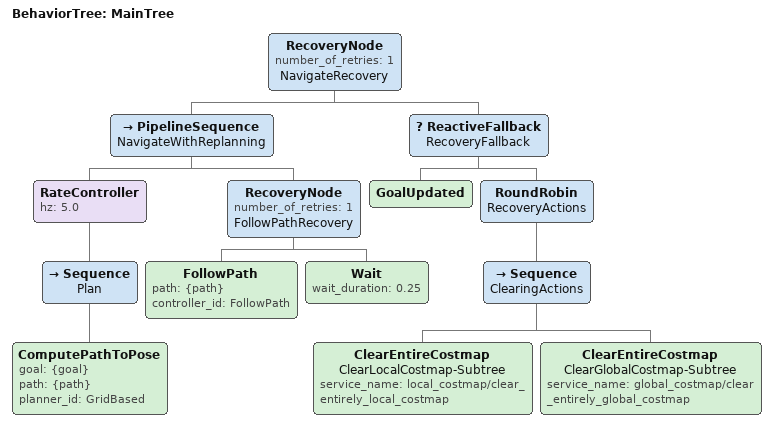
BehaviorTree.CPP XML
<root main_tree_to_execute="MainTree">
  <BehaviorTree ID="MainTree">
    <RecoveryNode number_of_retries="1" name="NavigateRecovery">
      <PipelineSequence name="NavigateWithReplanning">

        <RateController hz="5.0">
          <Sequence name="Plan">
            <ComputePathToPose goal="{goal}" path="{path}" planner_id="GridBased"/>
          </Sequence>
        </RateController>

        <RecoveryNode number_of_retries="1" name="FollowPathRecovery">
          <FollowPath path="{path}" controller_id="FollowPath"/>

          <Wait wait_duration="0.25"/>
        </RecoveryNode>

      </PipelineSequence>

      <ReactiveFallback name="RecoveryFallback">
        <GoalUpdated/>
        <RoundRobin name="RecoveryActions">
          <Sequence name="ClearingActions">
            <ClearEntireCostmap name="ClearLocalCostmap-Subtree"  service_name="local_costmap/clear_entirely_local_costmap"/>
            <ClearEntireCostmap name="ClearGlobalCostmap-Subtree" service_name="global_costmap/clear_entirely_global_costmap"/>
          </Sequence>
        </RoundRobin>
      </ReactiveFallback>

    </RecoveryNode>
  </BehaviorTree>
</root>
